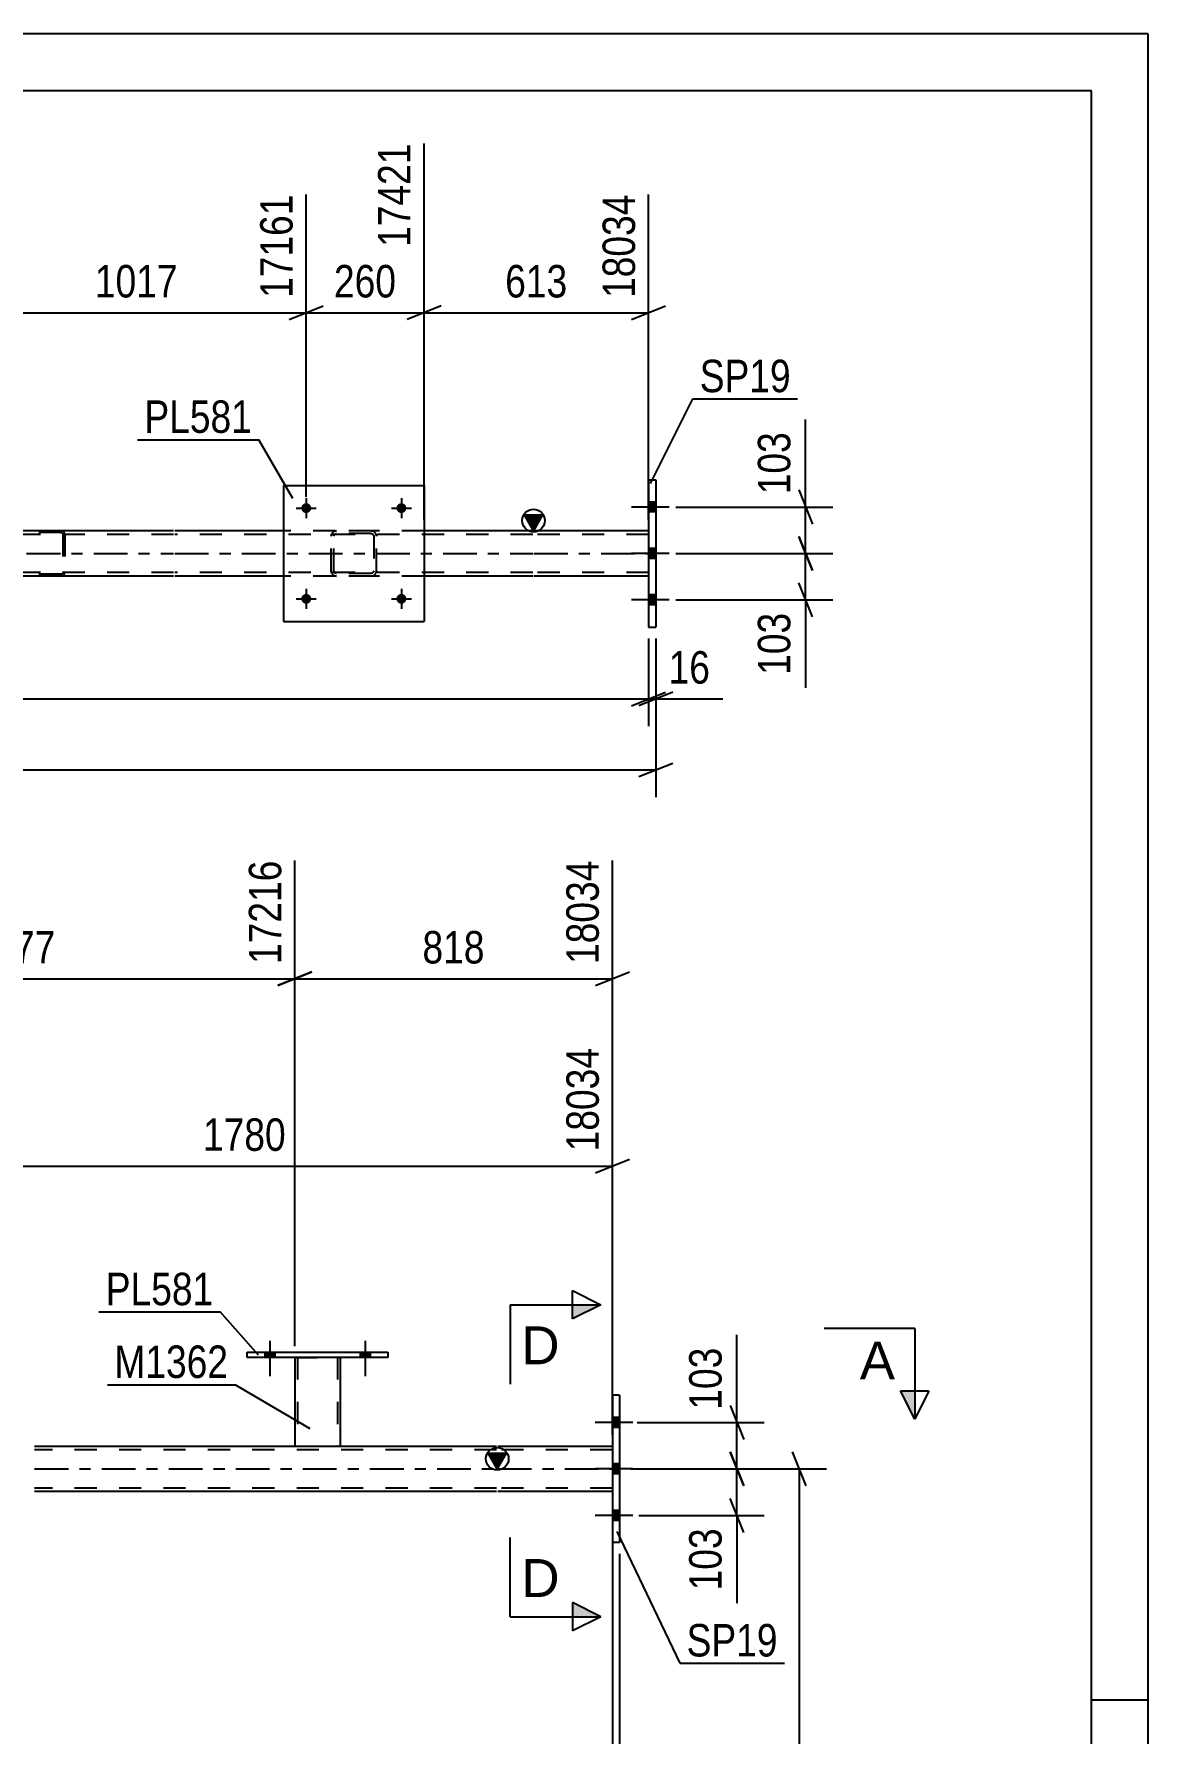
# Model space of a CAD drawing. Header units: millimetres. Extents: x 0 to 841, y 0 to 594.
# Drawn here: x 742.7 to 841, y 444 to 594 of the extents above; entities that cross this region are included whole.
import ezdxf

# ---------------------------------------------------------------- set-up
doc = ezdxf.new("R2010")
doc.units = ezdxf.units.MM
doc.linetypes.add('DXK_LINE_DOT2', pattern=[3.9198, 1.9599, -1.9599])
doc.linetypes.add('DXK_LINE_DOT3', pattern=[5.9187, 2.979, -0.9799, 0.9799, -0.9799])
doc.styles.add('Arial', font='ARIAL.TTF', dxfattribs={"height": 0.2})
doc.styles.add('Arial Narrow', font='ARIALN.TTF', dxfattribs={"height": 0.2})

# ---------------------------------------------------------------- blocks, each defined once
blk = doc.blocks.new('Unknown-318884811-1133')
at = {"color": 5, "linetype": 'Continuous'}
for p, q in [((841, 594), (0, 594)), ((841, 0), (841, 594)), ((836, 589), (5, 589)), ((836, 5), (836, 589)), ((841, 447), (836, 447))]:
    blk.add_line(p, q, dxfattribs=at)
blk = doc.blocks.new('Bolt-318884811-2862 - 2858')
at = {"linetype": 'Continuous'}
for points in [[(767.15, 544.17, -1), (766.27, 544.17, -1)], [(775.55, 544.17, -1), (774.67, 544.17, -1)]]:
    blk.add_hatch(color=1, dxfattribs=at).paths.add_polyline_path(points)
at = {"color": 1, "linetype": 'Continuous'}
for p, q in [((766.71, 545.05), (766.71, 543.29)), ((775.11, 545.05), (775.11, 543.29)), ((765.83, 544.17), (767.59, 544.17)), ((774.23, 544.17), (775.99, 544.17))]:
    blk.add_line(p, q, dxfattribs=at)
blk = doc.blocks.new('Bolt-318884811-2863 - 2858')
at = {"linetype": 'Continuous'}
for points in [[(767.15, 552.17, -1), (766.27, 552.17, -1)], [(775.55, 552.17, -1), (774.67, 552.17, -1)]]:
    blk.add_hatch(color=1, dxfattribs=at).paths.add_polyline_path(points)
at = {"color": 1, "linetype": 'Continuous'}
for p, q in [((765.83, 552.17), (767.59, 552.17)), ((766.71, 553.05), (766.71, 551.29)), ((774.23, 552.17), (775.99, 552.17)), ((775.11, 553.05), (775.11, 551.29))]:
    blk.add_line(p, q, dxfattribs=at)
blk = doc.blocks.new('Part-318884811-2883 - 2858')
at = {"color": 7, "linetype": 'DXK_LINE_DOT2'}
for p, q in [((768.91, 549.69), (768.94, 549.87)), ((768.94, 549.87), (768.91, 549.69)), ((768.91, 546.65), (768.91, 549.69)), ((769.15, 549.69), (769.17, 549.78)), ((769.15, 546.65), (769.15, 549.69)), ((769.17, 549.78), (769.22, 549.86)), ((769.2, 550.13), (769.39, 550.17)), ((769.39, 550.17), (769.2, 550.13)), ((769.22, 549.86), (769.3, 549.91)), ((769.3, 549.91), (769.39, 549.93)), ((772.43, 550.17), (769.39, 550.17)), ((772.43, 549.93), (769.39, 549.93)), ((772.43, 550.17), (772.61, 550.13)), ((772.61, 550.13), (772.43, 550.17)), ((772.43, 549.93), (772.52, 549.91)), ((772.52, 549.91), (772.6, 549.86)), ((772.6, 549.86), (772.65, 549.78)), ((772.65, 549.78), (772.67, 549.69)), ((772.67, 549.69), (772.67, 546.65)), ((772.87, 549.87), (772.91, 549.69)), ((772.91, 549.69), (772.87, 549.87)), ((772.91, 546.65), (772.91, 549.69)), ((768.94, 546.46), (768.91, 546.65)), ((768.91, 546.65), (768.94, 546.46)), ((769.17, 546.55), (769.15, 546.65)), ((769.22, 546.48), (769.17, 546.55)), ((769.39, 546.17), (769.2, 546.2)), ((769.2, 546.2), (769.39, 546.17)), ((769.3, 546.42), (769.22, 546.48)), ((769.39, 546.41), (769.3, 546.42)), ((772.43, 546.41), (769.39, 546.41)), ((772.43, 546.17), (769.39, 546.17)), ((772.52, 546.42), (772.43, 546.41)), ((772.61, 546.2), (772.43, 546.17)), ((772.43, 546.17), (772.61, 546.2)), ((772.6, 546.48), (772.52, 546.42)), ((772.65, 546.55), (772.6, 546.48)), ((772.67, 546.65), (772.65, 546.55)), ((772.91, 546.65), (772.87, 546.46)), ((772.87, 546.46), (772.91, 546.65))]:
    blk.add_line(p, q, dxfattribs=at)
at = {"color": 7, "linetype": 'DXK_LINE_DOT3'}
blk.add_line((770.91, 548.17), (770.91, 548.17), dxfattribs=at)
at = {"color": 7, "linetype": 'DXK_LINE_DOT2'}
for centre, start, end in [((769.39, 549.69), 112.5, 157.5), ((769.39, 549.69), 112.5, 157.5), ((772.43, 549.69), 22.5, 67.5), ((772.43, 549.69), 22.5, 67.5), ((769.39, 546.65), 202.5, 247.5), ((769.39, 546.65), 202.5, 247.5), ((772.43, 546.65), 292.5, 337.5), ((772.43, 546.65), 292.5, 337.5)]:
    blk.add_arc(centre, 0.48, start, end, dxfattribs=at)
blk = doc.blocks.new('Part-318884811-2888 - 2858')
at = {"color": 2, "linetype": 'Continuous'}
for p, q in [((764.71, 554.17), (764.71, 542.17)), ((764.71, 554.17), (777.11, 554.17)), ((777.11, 554.17), (777.11, 542.17)), ((764.71, 542.17), (777.11, 542.17))]:
    blk.add_line(p, q, dxfattribs=at)
blk = doc.blocks.new('Part-318884811-2976 - 2858')
at = {"color": 2, "linetype": 'Continuous'}
for p, q in [((796.93, 554.67), (797.57, 554.67)), ((796.93, 554.67), (796.93, 541.67)), ((797.57, 554.67), (797.57, 541.67)), ((796.93, 541.67), (797.57, 541.67))]:
    blk.add_line(p, q, dxfattribs=at)
blk = doc.blocks.new('Part-318884811-3002 - 2858')
at = {"color": 7, "linetype": 'DXK_LINE_DOT2'}
for p, q in [((745.07, 550.17), (729.74, 550.17)), ((745.07, 550.01), (729.74, 550.01)), ((741.18, 549.97), (741.15, 549.85)), ((741.15, 549.85), (741.15, 546.49)), ((741.32, 549.85), (741.33, 549.91)), ((741.32, 549.85), (741.32, 546.49)), ((741.33, 549.91), (741.37, 549.96)), ((741.49, 550.17), (741.36, 550.14)), ((741.37, 549.96), (741.43, 549.99)), ((741.43, 549.99), (741.49, 550.01)), ((745.2, 550.14), (745.07, 550.17)), ((745.07, 550.01), (745.13, 549.99)), ((745.13, 549.99), (745.16, 549.98)), ((745.16, 549.98), (745.19, 549.96)), ((745.19, 549.96), (745.22, 549.91)), ((745.22, 549.91), (745.24, 549.85)), ((745.24, 549.85), (745.24, 546.49)), ((745.41, 549.85), (745.38, 549.97)), ((745.41, 549.85), (745.41, 546.49)), ((745.07, 546.33), (729.74, 546.33)), ((745.07, 546.17), (729.74, 546.17)), ((741.15, 546.49), (741.18, 546.36)), ((741.33, 546.43), (741.32, 546.49)), ((741.37, 546.37), (741.33, 546.43)), ((741.36, 546.19), (741.49, 546.17)), ((741.37, 546.37), (741.4, 546.35)), ((741.4, 546.35), (741.43, 546.34)), ((741.43, 546.34), (741.49, 546.33)), ((745.13, 546.34), (745.07, 546.33)), ((745.07, 546.17), (745.2, 546.19)), ((745.19, 546.37), (745.13, 546.34)), ((745.22, 546.43), (745.19, 546.37)), ((745.24, 546.49), (745.22, 546.43)), ((745.38, 546.36), (745.41, 546.49))]:
    blk.add_line(p, q, dxfattribs=at)
for centre, start, end in [((741.48, 549.83), 110.7583, 155.68), ((745.08, 549.83), 24.32, 69.2417), ((741.48, 546.5), 204.32, 249.2417), ((745.08, 546.5), 290.7583, 335.68)]:
    blk.add_arc(centre, 0.331, start, end, dxfattribs=at)
blk = doc.blocks.new('Bolt-318884811-3025 - 2858')
at = {"linetype": 'Continuous'}
for points in [[(797.57, 551.83), (797.57, 552.71), (796.93, 552.71), (796.93, 551.83)], [(797.57, 551.83), (797.57, 552.71), (796.93, 552.71), (796.93, 551.83)], [(797.57, 551.83), (797.57, 552.71), (796.93, 552.71), (796.93, 551.83)], [(797.57, 547.73), (797.57, 548.61), (796.93, 548.61), (796.93, 547.73)], [(797.57, 547.73), (797.57, 548.61), (796.93, 548.61), (796.93, 547.73)], [(797.57, 543.63), (797.57, 544.51), (796.93, 544.51), (796.93, 543.63)], [(797.57, 543.63), (797.57, 544.51), (796.93, 544.51), (796.93, 543.63)], [(797.57, 543.63), (797.57, 544.51), (796.93, 544.51), (796.93, 543.63)]]:
    blk.add_hatch(color=1, dxfattribs=at).paths.add_polyline_path(points)
at = {"color": 1, "linetype": 'Continuous'}
for p, q in [((798.73, 552.27), (795.41, 552.27)), ((798.73, 552.27), (795.41, 552.27)), ((798.73, 552.27), (795.41, 552.27)), ((797.57, 552.71), (796.93, 552.71)), ((797.57, 552.71), (796.93, 552.71)), ((797.57, 552.71), (796.93, 552.71)), ((797.57, 551.83), (796.93, 551.83)), ((797.57, 551.83), (796.93, 551.83)), ((797.57, 551.83), (796.93, 551.83)), ((798.73, 548.17), (795.41, 548.17)), ((798.73, 548.17), (795.41, 548.17)), ((797.57, 548.61), (796.93, 548.61)), ((797.57, 548.61), (796.93, 548.61)), ((797.57, 547.73), (796.93, 547.73)), ((797.57, 547.73), (796.93, 547.73)), ((797.57, 544.51), (796.93, 544.51)), ((797.57, 544.51), (796.93, 544.51)), ((797.57, 544.51), (796.93, 544.51)), ((798.73, 544.07), (795.41, 544.07)), ((798.73, 544.07), (795.41, 544.07)), ((798.73, 544.07), (795.41, 544.07)), ((797.57, 543.63), (796.93, 543.63)), ((797.57, 543.63), (796.93, 543.63)), ((797.57, 543.63), (796.93, 543.63))]:
    blk.add_line(p, q, dxfattribs=at)
blk = doc.blocks.new('Part-318884811-3068 - 2858')
at = {"linetype": 'Continuous'}
blk.add_hatch(color=2, dxfattribs=at).paths.add_polyline_path([(786.77, 550.17), (785.97, 551.57), (787.57, 551.57)])
at = {"color": 2, "linetype": 'Continuous'}
for p, q in [((786.77, 550.17), (785.97, 551.57)), ((785.97, 551.57), (787.57, 551.57)), ((787.57, 551.57), (786.77, 550.17)), ((755.01, 550.17), (736.73, 550.17)), ((764.71, 550.17), (755.11, 550.17)), ((786.71, 550.17), (777.11, 550.17)), ((796.93, 550.17), (786.81, 550.17)), ((755.01, 546.17), (736.73, 546.17)), ((764.71, 546.17), (755.11, 546.17)), ((786.71, 546.17), (777.11, 546.17)), ((796.93, 546.17), (786.81, 546.17))]:
    blk.add_line(p, q, dxfattribs=at)
at = {"color": 7, "linetype": 'DXK_LINE_DOT2'}
for p, q in [((755.01, 549.85), (90.98, 549.85)), ((786.71, 549.85), (755.11, 549.85)), ((777.11, 550.17), (764.71, 550.17)), ((796.93, 549.85), (786.81, 549.85)), ((796.93, 550.17), (796.93, 546.17)), ((755.01, 546.49), (90.98, 546.49)), ((786.71, 546.49), (755.11, 546.49)), ((777.11, 546.17), (764.71, 546.17)), ((796.93, 546.49), (786.81, 546.49))]:
    blk.add_line(p, q, dxfattribs=at)
at = {"color": 7, "linetype": 'DXK_LINE_DOT3'}
for p, q in [((90.98, 548.17), (755.01, 548.17)), ((755.11, 548.17), (786.71, 548.17)), ((786.81, 548.17), (796.93, 548.17))]:
    blk.add_line(p, q, dxfattribs=at)
at = {"color": 2, "linetype": 'Continuous'}
blk.add_circle((786.77, 551.07), 1, dxfattribs=at)
blk = doc.blocks.new('Part-318884811-3912 - 3840')
at = {"linetype": 'Continuous'}
blk.add_hatch(color=2, dxfattribs=at).paths.add_polyline_path([(783.57, 467.4), (782.77, 468.8), (784.37, 468.8)])
at = {"color": 2, "linetype": 'Continuous'}
for p, q in [((742.74, 469.4), (783.51, 469.4)), ((783.57, 467.4), (782.77, 468.8)), ((782.77, 468.8), (784.37, 468.8)), ((784.37, 468.8), (783.57, 467.4)), ((783.61, 469.4), (793.73, 469.4)), ((783.51, 465.4), (742.74, 465.4)), ((793.73, 465.4), (783.61, 465.4))]:
    blk.add_line(p, q, dxfattribs=at)
at = {"color": 7, "linetype": 'DXK_LINE_DOT2'}
for p, q in [((783.51, 469.08), (742.74, 469.08)), ((793.73, 469.08), (783.61, 469.08)), ((793.73, 469.4), (793.73, 465.4)), ((783.51, 465.72), (742.74, 465.72)), ((793.73, 465.72), (783.61, 465.72))]:
    blk.add_line(p, q, dxfattribs=at)
at = {"color": 7, "linetype": 'DXK_LINE_DOT3'}
for p, q in [((742.74, 467.4), (783.51, 467.4)), ((783.61, 467.4), (793.73, 467.4))]:
    blk.add_line(p, q, dxfattribs=at)
at = {"color": 2, "linetype": 'Continuous'}
blk.add_circle((783.57, 468.3), 1, dxfattribs=at)
blk = doc.blocks.new('Part-318884811-4138 - 3840')
at = {"color": 2, "linetype": 'Continuous'}
for p, q in [((761.51, 477.72), (773.91, 477.72)), ((761.51, 477.24), (761.51, 477.72)), ((773.91, 477.24), (761.51, 477.24)), ((773.91, 477.72), (773.91, 477.24))]:
    blk.add_line(p, q, dxfattribs=at)
blk = doc.blocks.new('Bolt-318884811-3965 - 3840')
at = {"linetype": 'Continuous'}
for points in [[(793.73, 471.94), (793.73, 471.06), (794.37, 471.06), (794.37, 471.94)], [(793.73, 471.94), (793.73, 471.06), (794.37, 471.06), (794.37, 471.94)], [(793.73, 471.94), (793.73, 471.06), (794.37, 471.06), (794.37, 471.94)], [(793.73, 467.84), (793.73, 466.96), (794.37, 466.96), (794.37, 467.84)], [(793.73, 467.84), (793.73, 466.96), (794.37, 466.96), (794.37, 467.84)], [(793.73, 463.74), (793.73, 462.86), (794.37, 462.86), (794.37, 463.74)], [(793.73, 463.74), (793.73, 462.86), (794.37, 462.86), (794.37, 463.74)], [(793.73, 463.74), (793.73, 462.86), (794.37, 462.86), (794.37, 463.74)]]:
    blk.add_hatch(color=1, dxfattribs=at).paths.add_polyline_path(points)
at = {"color": 1, "linetype": 'Continuous'}
for p, q in [((795.53, 471.5), (792.21, 471.5)), ((795.53, 471.5), (792.21, 471.5)), ((795.53, 471.5), (792.21, 471.5)), ((794.37, 471.94), (793.73, 471.94)), ((794.37, 471.94), (793.73, 471.94)), ((794.37, 471.94), (793.73, 471.94)), ((794.37, 471.06), (793.73, 471.06)), ((794.37, 471.06), (793.73, 471.06)), ((794.37, 471.06), (793.73, 471.06)), ((795.53, 467.4), (792.21, 467.4)), ((795.53, 467.4), (792.21, 467.4)), ((794.37, 467.84), (793.73, 467.84)), ((794.37, 467.84), (793.73, 467.84)), ((794.37, 466.96), (793.73, 466.96)), ((794.37, 466.96), (793.73, 466.96)), ((794.37, 463.74), (793.73, 463.74)), ((794.37, 463.74), (793.73, 463.74)), ((794.37, 463.74), (793.73, 463.74)), ((795.53, 463.3), (792.21, 463.3)), ((795.53, 463.3), (792.21, 463.3)), ((795.53, 463.3), (792.21, 463.3)), ((794.37, 462.86), (793.73, 462.86)), ((794.37, 462.86), (793.73, 462.86)), ((794.37, 462.86), (793.73, 462.86))]:
    blk.add_line(p, q, dxfattribs=at)
blk = doc.blocks.new('Bolt-318884811-4234 - 3840')
at = {"linetype": 'Continuous'}
for points in [[(763.07, 477.24), (763.95, 477.24), (763.95, 477.72), (763.07, 477.72)], [(771.47, 477.24), (772.35, 477.24), (772.35, 477.72), (771.47, 477.72)]]:
    blk.add_hatch(color=1, dxfattribs=at).paths.add_polyline_path(points)
at = {"color": 1, "linetype": 'Continuous'}
for p, q in [((763.51, 478.72), (763.51, 475.6)), ((771.91, 478.72), (771.91, 475.6)), ((763.07, 477.72), (763.07, 477.24)), ((763.95, 477.72), (763.95, 477.24)), ((771.47, 477.72), (771.47, 477.24)), ((772.35, 477.72), (772.35, 477.24))]:
    blk.add_line(p, q, dxfattribs=at)
blk = doc.blocks.new('Bolt-318884811-4233 - 3840')
at = {"linetype": 'Continuous'}
for points in [[(763.07, 477.24), (763.95, 477.24), (763.95, 477.72), (763.07, 477.72)], [(771.47, 477.24), (772.35, 477.24), (772.35, 477.72), (771.47, 477.72)]]:
    blk.add_hatch(color=1, dxfattribs=at).paths.add_polyline_path(points)
at = {"color": 1, "linetype": 'Continuous'}
for p, q in [((763.51, 478.72), (763.51, 475.6)), ((771.91, 478.72), (771.91, 475.6)), ((763.07, 477.72), (763.07, 477.24)), ((763.95, 477.72), (763.95, 477.24)), ((771.47, 477.72), (771.47, 477.24)), ((772.35, 477.72), (772.35, 477.24))]:
    blk.add_line(p, q, dxfattribs=at)
blk = doc.blocks.new('Part-318884811-4059 - 3840')
at = {"color": 2, "linetype": 'Continuous'}
for p, q in [((794.37, 473.9), (793.73, 473.9)), ((793.73, 473.9), (793.73, 460.9)), ((794.37, 473.9), (794.37, 460.9)), ((794.37, 460.9), (793.73, 460.9))]:
    blk.add_line(p, q, dxfattribs=at)
blk = doc.blocks.new('Part-318884811-4143 - 3840')
at = {"color": 2, "linetype": 'Continuous'}
for p, q in [((765.71, 477.24), (765.71, 469.4)), ((769.71, 477.24), (769.71, 469.4)), ((765.71, 469.4), (769.71, 469.4))]:
    blk.add_line(p, q, dxfattribs=at)
at = {"color": 7, "linetype": 'DXK_LINE_DOT2'}
for p, q in [((765.71, 477.24), (769.71, 477.24)), ((765.71, 477.24), (765.71, 477.24)), ((765.71, 477.24), (765.71, 477.24)), ((765.95, 477.24), (765.95, 469.4)), ((769.47, 477.24), (769.47, 469.4)), ((769.71, 477.24), (769.71, 477.24)), ((769.71, 477.24), (769.71, 477.24)), ((769.45, 469.4), (769.41, 469.4)), ((769.41, 469.4), (769.45, 469.4)), ((769.47, 469.4), (769.45, 469.4)), ((769.45, 469.4), (769.47, 469.4))]:
    blk.add_line(p, q, dxfattribs=at)
blk = doc.blocks.new('StraightDimension-318884811-3817 - 2858')
at = {"color": 7, "linetype": 'Continuous'}
for p, q in [((797.57, 540.67), (797.57, 526.68)), ((796.07, 528.48), (799.07, 529.68)), ((90.34, 529.08), (797.57, 529.08))]:
    blk.add_line(p, q, dxfattribs=at)
blk = doc.blocks.new('StraightDimension-318884811-3218 - 2858')
at = {"color": 7, "linetype": 'Continuous'}
for p, q in [((810.78, 552.27), (810.78, 560)), ((810.78, 552.27), (810.78, 560)), ((810.18, 553.77), (811.38, 550.77)), ((799.34, 552.27), (813.18, 552.27)), ((810.78, 548.17), (810.78, 552.27)), ((811.38, 546.67), (810.18, 549.67)), ((799.34, 548.17), (813.18, 548.17))]:
    blk.add_line(p, q, dxfattribs=at)
at = {"color": 0}
blk.add_wipeout([(810.03, 559.48), (805.83, 559.48), (805.83, 552.79), (810.03, 552.79)], dxfattribs=at)
at = {"color": 3, "style": 'Arial Narrow'}
blk.add_text('103', height=2.863, rotation=90.0002, dxfattribs=at).set_placement((809.43, 553.39))
blk = doc.blocks.new('StraightDimension-318884811-3789 - 2858')
at = {"color": 7, "linetype": 'Continuous'}
for p, q in [((777.11, 551.17), (777.11, 584.35)), ((766.71, 553.17), (766.71, 579.85)), ((765.21, 568.81), (768.21, 570.01)), ((778.61, 570.01), (775.61, 568.81)), ((766.71, 569.41), (777.11, 569.41))]:
    blk.add_line(p, q, dxfattribs=at)
at = {"color": 0}
blk.add_wipeout([(775.25, 570.16), (775.25, 574.36), (768.56, 574.36), (768.56, 570.16)], dxfattribs=at)
at = {"color": 3, "style": 'Arial Narrow'}
blk.add_text('260', height=2.863, dxfattribs=at).set_placement((769.16, 570.76))
at = {"color": 0, "linetype": 'Continuous'}
blk.add_wipeout([(776.51, 584.95), (772.31, 584.95), (772.31, 574.61), (776.51, 574.61)], dxfattribs=at)
at = {"color": 3, "linetype": 'Continuous', "style": 'Arial Narrow'}
blk.add_text('17421', height=2.863, rotation=90.0002, dxfattribs=at).set_placement((775.91, 575.21))
blk = doc.blocks.new('StraightDimension-318884811-3228 - 2858')
at = {"color": 7, "linetype": 'Continuous'}
for p, q in [((810.18, 549.67), (811.38, 546.67)), ((799.34, 548.17), (813.18, 548.17)), ((810.78, 544.07), (810.78, 548.17)), ((811.38, 542.57), (810.18, 545.57)), ((799.34, 544.07), (813.18, 544.07)), ((810.78, 544.07), (810.78, 536.33)), ((810.78, 544.07), (810.78, 536.33))]:
    blk.add_line(p, q, dxfattribs=at)
at = {"color": 0}
blk.add_wipeout([(810.03, 543.54), (805.83, 543.54), (805.83, 536.86), (810.03, 536.86)], dxfattribs=at)
at = {"color": 3, "style": 'Arial Narrow'}
blk.add_text('103', height=2.863, rotation=90.0002, dxfattribs=at).set_placement((809.43, 537.46))
blk = doc.blocks.new('StraightDimension-318884811-3239 - 2858')
at = {"color": 7, "linetype": 'Continuous'}
for p, q in [((796.93, 540.67), (796.93, 532.94)), ((797.57, 540.67), (797.57, 532.94)), ((795.43, 534.74), (798.43, 535.94)), ((799.07, 535.94), (796.07, 534.74)), ((796.93, 535.34), (797.57, 535.34)), ((797.57, 535.34), (803.47, 535.34)), ((797.57, 535.34), (803.47, 535.34))]:
    blk.add_line(p, q, dxfattribs=at)
at = {"color": 0}
blk.add_wipeout([(802.95, 536.09), (802.95, 540.29), (798.09, 540.29), (798.09, 536.09)], dxfattribs=at)
at = {"color": 3, "style": 'Arial Narrow'}
blk.add_text('16', height=2.863, dxfattribs=at).set_placement((798.69, 536.69))
blk = doc.blocks.new('StraightDimension-318884811-3249 - 2858')
at = {"color": 7, "linetype": 'Continuous'}
for p, q in [((796.93, 540.67), (796.93, 532.94)), ((795.43, 534.74), (798.43, 535.94)), ((90.98, 535.34), (796.93, 535.34))]:
    blk.add_line(p, q, dxfattribs=at)
blk = doc.blocks.new('StraightDimension-318884811-3769 - 2858')
at = {"color": 7, "linetype": 'Continuous'}
for p, q in [((736.73, 551.17), (736.73, 584.35)), ((766.71, 553.17), (766.71, 579.85)), ((738.23, 570.01), (735.23, 568.81)), ((765.21, 568.81), (768.21, 570.01)), ((736.73, 569.41), (766.71, 569.41))]:
    blk.add_line(p, q, dxfattribs=at)
at = {"color": 0}
blk.add_wipeout([(755.97, 570.16), (755.97, 574.36), (747.46, 574.36), (747.46, 570.16)], dxfattribs=at)
at = {"color": 3, "style": 'Arial Narrow'}
blk.add_text('1017', height=2.863, dxfattribs=at).set_placement((748.06, 570.76))
at = {"color": 0, "linetype": 'Continuous'}
blk.add_wipeout([(766.11, 580.45), (761.91, 580.45), (761.91, 570.11), (766.11, 570.11)], dxfattribs=at)
at = {"color": 3, "linetype": 'Continuous', "style": 'Arial Narrow'}
blk.add_text('17161', height=2.863, rotation=90.0002, dxfattribs=at).set_placement((765.51, 570.71))
blk = doc.blocks.new('StraightDimension-318884811-3805 - 2858')
at = {"color": 7, "linetype": 'Continuous'}
for p, q in [((777.11, 551.17), (777.11, 584.35)), ((796.93, 551.17), (796.93, 579.85)), ((778.61, 570.01), (775.61, 568.81)), ((795.43, 568.81), (798.43, 570.01)), ((777.11, 569.41), (796.93, 569.41))]:
    blk.add_line(p, q, dxfattribs=at)
at = {"color": 0}
blk.add_wipeout([(790.36, 570.16), (790.36, 574.36), (783.67, 574.36), (783.67, 570.16)], dxfattribs=at)
at = {"color": 3, "style": 'Arial Narrow'}
blk.add_text('613', height=2.863, dxfattribs=at).set_placement((784.27, 570.76))
at = {"color": 0, "linetype": 'Continuous'}
blk.add_wipeout([(796.33, 580.45), (792.13, 580.45), (792.13, 570.11), (796.33, 570.11)], dxfattribs=at)
at = {"color": 3, "linetype": 'Continuous', "style": 'Arial Narrow'}
blk.add_text('18034', height=2.863, rotation=90.0002, dxfattribs=at).set_placement((795.73, 570.71))
blk = doc.blocks.new('StraightDimension-318884811-4689 - 3840')
at = {"color": 7, "linetype": 'Continuous'}
for p, q in [((804.72, 471.5), (804.72, 479.23)), ((804.72, 471.5), (804.72, 479.23)), ((804.12, 473), (805.32, 470)), ((795.93, 471.5), (807.12, 471.5)), ((804.72, 467.4), (804.72, 471.5)), ((805.32, 465.9), (804.12, 468.9)), ((795.93, 467.4), (807.12, 467.4))]:
    blk.add_line(p, q, dxfattribs=at)
at = {"color": 0}
blk.add_wipeout([(803.97, 478.71), (799.77, 478.71), (799.77, 472.03), (803.97, 472.03)], dxfattribs=at)
at = {"color": 3, "style": 'Arial Narrow'}
blk.add_text('103', height=2.863, rotation=90.0002, dxfattribs=at).set_placement((803.37, 472.63))
blk = doc.blocks.new('StraightDimension-318884811-4738 - 3840')
at = {"color": 7, "linetype": 'Continuous'}
for p, q in [((793.73, 464.4), (793.73, 400.57)), ((752.86, 345.18), (752.86, 405.82)), ((754.36, 403.57), (751.36, 402.37)), ((792.23, 402.37), (795.23, 403.57)), ((752.86, 402.97), (793.73, 402.97))]:
    blk.add_line(p, q, dxfattribs=at)
at = {"color": 0}
blk.add_wipeout([(777.55, 403.72), (777.55, 407.92), (769.04, 407.92), (769.04, 403.72)], dxfattribs=at)
at = {"color": 3, "style": 'Arial Narrow'}
blk.add_text('1139', height=2.863, dxfattribs=at).set_placement((769.64, 404.32))
blk = doc.blocks.new('StraightDimension-318884811-4627 - 3840')
at = {"color": 7, "linetype": 'Continuous'}
for p, q in [((716.15, 478.24), (716.15, 521.09)), ((765.71, 478.24), (765.71, 521.09)), ((717.65, 511.25), (714.65, 510.05)), ((716.15, 510.65), (765.71, 510.65)), ((764.21, 510.05), (767.21, 511.25))]:
    blk.add_line(p, q, dxfattribs=at)
at = {"color": 0}
blk.add_wipeout([(745.19, 511.4), (745.19, 515.6), (736.67, 515.6), (736.67, 511.4)], dxfattribs=at)
at = {"color": 3, "style": 'Arial Narrow'}
blk.add_text('1277', height=2.863, dxfattribs=at).set_placement((737.27, 512))
at = {"color": 0, "linetype": 'Continuous'}
blk.add_wipeout([(765.11, 521.69), (760.91, 521.69), (760.91, 511.35), (765.11, 511.35)], dxfattribs=at)
at = {"color": 3, "linetype": 'Continuous', "style": 'Arial Narrow'}
blk.add_text('17216', height=2.863, rotation=90.0002, dxfattribs=at).set_placement((764.51, 511.95))
blk = doc.blocks.new('StraightDimension-318884811-4637 - 3840')
at = {"color": 7, "linetype": 'Continuous'}
for p, q in [((765.71, 478.24), (765.71, 521.09)), ((793.73, 470.4), (793.73, 521.09)), ((767.21, 511.25), (764.21, 510.05)), ((765.71, 510.65), (793.73, 510.65)), ((792.23, 510.05), (795.23, 511.25))]:
    blk.add_line(p, q, dxfattribs=at)
at = {"color": 0}
blk.add_wipeout([(783.06, 511.4), (783.06, 515.6), (776.37, 515.6), (776.37, 511.4)], dxfattribs=at)
at = {"color": 3, "style": 'Arial Narrow'}
blk.add_text('818', height=2.863, dxfattribs=at).set_placement((776.97, 512))
at = {"color": 0, "linetype": 'Continuous'}
blk.add_wipeout([(793.13, 521.69), (788.93, 521.69), (788.93, 511.35), (793.13, 511.35)], dxfattribs=at)
at = {"color": 3, "linetype": 'Continuous', "style": 'Arial Narrow'}
blk.add_text('18034', height=2.863, rotation=90.0002, dxfattribs=at).set_placement((792.53, 511.95))
blk = doc.blocks.new('StraightDimension-318884811-4679 - 3840')
at = {"color": 7, "linetype": 'Continuous'}
for p, q in [((804.12, 468.9), (805.32, 465.9)), ((795.93, 467.4), (807.12, 467.4)), ((804.72, 463.3), (804.72, 467.4)), ((805.32, 461.8), (804.12, 464.8)), ((796.06, 463.3), (807.12, 463.3)), ((804.72, 463.3), (804.72, 455.57)), ((804.72, 463.3), (804.72, 455.57))]:
    blk.add_line(p, q, dxfattribs=at)
at = {"color": 0}
blk.add_wipeout([(803.97, 462.78), (799.77, 462.78), (799.77, 456.09), (803.97, 456.09)], dxfattribs=at)
at = {"color": 3, "style": 'Arial Narrow'}
blk.add_text('103', height=2.863, rotation=90.0002, dxfattribs=at).set_placement((803.37, 456.69))
blk = doc.blocks.new('StraightDimension-318884811-4749 - 3840')
at = {"color": 7, "linetype": 'Continuous'}
for p, q in [((810.83, 465.9), (809.63, 468.9)), ((795.37, 467.4), (812.63, 467.4)), ((810.23, 341.54), (810.23, 467.4)), ((809.63, 343.04), (810.83, 340.04)), ((754.5, 341.54), (812.63, 341.54))]:
    blk.add_line(p, q, dxfattribs=at)
at = {"color": 0}
blk.add_wipeout([(809.48, 408.73), (805.28, 408.73), (805.28, 400.21), (809.48, 400.21)], dxfattribs=at)
at = {"color": 3, "style": 'Arial Narrow'}
blk.add_text('3147', height=2.863, rotation=90.0002, dxfattribs=at).set_placement((808.88, 400.81))
blk = doc.blocks.new('StraightDimension-318884811-5073 - 3840')
at = {"color": 7, "linetype": 'Continuous'}
blk.add_line((794.37, 459.9), (794.37, 301.26), dxfattribs=at)
blk = doc.blocks.new('StraightDimension-318884811-5378 - 3840')
at = {"color": 7, "linetype": 'Continuous'}
for p, q in [((728.78, 466.4), (728.78, 504.56)), ((793.73, 470.4), (793.73, 504.56)), ((730.28, 494.72), (727.28, 493.52)), ((728.78, 494.12), (793.73, 494.12)), ((792.23, 493.52), (795.23, 494.72))]:
    blk.add_line(p, q, dxfattribs=at)
at = {"color": 0}
blk.add_wipeout([(765.51, 494.87), (765.51, 499.07), (757, 499.07), (757, 494.87)], dxfattribs=at)
at = {"color": 3, "style": 'Arial Narrow'}
blk.add_text('1780', height=2.863, dxfattribs=at).set_placement((757.6, 495.47))
at = {"color": 0, "linetype": 'Continuous'}
blk.add_wipeout([(793.13, 505.16), (788.93, 505.16), (788.93, 494.82), (793.13, 494.82)], dxfattribs=at)
at = {"color": 3, "linetype": 'Continuous', "style": 'Arial Narrow'}
blk.add_text('18034', height=2.863, rotation=90.0002, dxfattribs=at).set_placement((792.53, 495.42))
blk = doc.blocks.new('Mark-318884811-2884 - 2858')
at = {"color": 0}
blk.add_wipeout([(761.94, 558.81), (761.94, 561.81), (752.43, 561.81), (752.43, 558.81)], dxfattribs=at)
blk.add_wipeout([(761.94, 558.81), (761.94, 561.81), (752.43, 561.81), (752.43, 558.81)], dxfattribs=at)
at = {"color": 30, "linetype": 'Continuous'}
for p in [(751.83, 558.21), (765.54, 553.02)]:
    blk.add_line(p, (762.54, 558.21), dxfattribs=at)
at = {"color": 3, "style": 'Arial Narrow'}
blk.add_text('PL581', height=2.863, dxfattribs=at).set_placement((752.43, 558.81))
blk = doc.blocks.new('Mark-318884811-2972 - 2858')
at = {"color": 0}
blk.add_wipeout([(809.48, 562.4), (809.48, 565.4), (801.44, 565.4), (801.44, 562.4)], dxfattribs=at)
blk.add_wipeout([(809.48, 562.4), (809.48, 565.4), (801.44, 565.4), (801.44, 562.4)], dxfattribs=at)
at = {"color": 30, "linetype": 'Continuous'}
for p, q in [((797.08, 554.33), (800.84, 561.8)), ((800.84, 561.8), (810.08, 561.8))]:
    blk.add_line(p, q, dxfattribs=at)
at = {"color": 3, "style": 'Arial Narrow'}
blk.add_text('SP19', height=2.863, dxfattribs=at).set_placement((801.44, 562.4))
blk = doc.blocks.new('Mark-318884811-4055 - 3840')
at = {"color": 0}
blk.add_wipeout([(808.32, 450.86), (808.32, 453.86), (800.28, 453.86), (800.28, 450.86)], dxfattribs=at)
blk.add_wipeout([(808.32, 450.86), (808.32, 453.86), (800.28, 453.86), (800.28, 450.86)], dxfattribs=at)
at = {"color": 30, "linetype": 'Continuous'}
for p, q in [((794.12, 461.87), (799.68, 450.26)), ((799.68, 450.26), (808.92, 450.26))]:
    blk.add_line(p, q, dxfattribs=at)
at = {"color": 3, "style": 'Arial Narrow'}
blk.add_text('SP19', height=2.863, dxfattribs=at).set_placement((800.28, 450.86))
blk = doc.blocks.new('Mark-318884811-4134 - 3840')
at = {"color": 0}
blk.add_wipeout([(758.53, 481.85), (758.53, 484.85), (749.02, 484.85), (749.02, 481.85)], dxfattribs=at)
blk.add_wipeout([(758.53, 481.85), (758.53, 484.85), (749.02, 484.85), (749.02, 481.85)], dxfattribs=at)
at = {"color": 30, "linetype": 'Continuous'}
for p in [(748.42, 481.25), (762.49, 477.43)]:
    blk.add_line(p, (759.13, 481.25), dxfattribs=at)
at = {"color": 3, "style": 'Arial Narrow'}
blk.add_text('PL581', height=2.863, dxfattribs=at).set_placement((749.02, 481.85))
blk = doc.blocks.new('Mark-318884811-4139 - 3840')
at = {"color": 0}
blk.add_wipeout([(759.83, 475.43), (759.83, 478.43), (749.78, 478.43), (749.78, 475.43)], dxfattribs=at)
blk.add_wipeout([(759.83, 475.43), (759.83, 478.43), (749.78, 478.43), (749.78, 475.43)], dxfattribs=at)
at = {"color": 30, "linetype": 'Continuous'}
for p in [(749.18, 474.83), (767.07, 470.93)]:
    blk.add_line(p, (760.43, 474.83), dxfattribs=at)
at = {"color": 3, "style": 'Arial Narrow'}
blk.add_text('M1362', height=2.863, dxfattribs=at).set_placement((749.78, 475.43))
blk = doc.blocks.new('SectionMark-318884811-5468 - 3840')
at = {"linetype": 'Continuous'}
blk.add_hatch(color=6, dxfattribs=at).paths.add_polyline_path([(819.17, 474.3), (820.42, 474.3), (820.42, 471.8)])
at = {"color": 6, "linetype": 'Continuous'}
for p, q in [((820.42, 479.8), (812.42, 479.8)), ((820.42, 479.8), (820.42, 471.8)), ((819.17, 474.3), (821.67, 474.3)), ((820.42, 471.8), (819.17, 474.3)), ((821.67, 474.3), (820.42, 471.8))]:
    blk.add_line(p, q, dxfattribs=at)
at = {"color": 0, "linetype": 'Continuous'}
blk.add_wipeout([(818.67, 475.3), (818.67, 478.8), (815.56, 478.8), (815.56, 475.3)], dxfattribs=at)
at = {"color": 3, "linetype": 'Continuous', "style": 'Arial'}
blk.add_text('A', height=3.34, dxfattribs=at).set_placement((815.56, 475.3))
blk = doc.blocks.new('SectionMark-318884811-5478 - 3840')
at = {"linetype": 'Continuous'}
for points in [[(790.2, 480.64), (790.2, 481.89), (792.7, 481.89)], [(790.2, 454.36), (790.2, 455.61), (792.7, 454.36)]]:
    blk.add_hatch(color=6, dxfattribs=at).paths.add_polyline_path(points)
at = {"color": 6, "linetype": 'Continuous'}
for p, q in [((790.2, 480.64), (790.2, 483.14)), ((790.2, 483.14), (792.7, 481.89)), ((784.7, 481.89), (784.7, 474.89)), ((784.7, 481.89), (792.7, 481.89)), ((792.7, 481.89), (790.2, 480.64)), ((784.7, 454.36), (784.7, 461.36)), ((792.7, 454.36), (790.2, 455.61)), ((790.2, 455.61), (790.2, 453.11)), ((784.7, 454.36), (792.7, 454.36)), ((792.7, 454.36), (790.2, 453.11))]:
    blk.add_line(p, q, dxfattribs=at)
at = {"color": 0, "linetype": 'Continuous'}
for points in [[(789.07, 476.64), (789.07, 480.14), (785.7, 480.14), (785.7, 476.64)], [(789.07, 456.11), (789.07, 459.61), (785.7, 459.61), (785.7, 456.11)]]:
    blk.add_wipeout(points, dxfattribs=at)
at = {"color": 3, "linetype": 'Continuous', "style": 'Arial'}
for p in [(785.7, 476.64), (785.7, 456.11)]:
    blk.add_text('D', height=3.34, dxfattribs=at).set_placement(p)

msp = doc.modelspace()

# ---------------------------------------------------------------- block references
for name in ['Unknown-318884811-1133', 'Part-318884811-2888 - 2858', 'Part-318884811-2976 - 2858', 'Part-318884811-3068 - 2858', 'Bolt-318884811-2863 - 2858', 'Bolt-318884811-3025 - 2858', 'Part-318884811-3002 - 2858', 'Part-318884811-2883 - 2858', 'Bolt-318884811-2862 - 2858', 'Bolt-318884811-4234 - 3840', 'Bolt-318884811-4233 - 3840', 'Part-318884811-4138 - 3840', 'Part-318884811-4143 - 3840', 'Part-318884811-4059 - 3840', 'Bolt-318884811-3965 - 3840', 'Part-318884811-3912 - 3840']:
    msp.add_blockref(name, (0, 0))

# ---------------------------------------------------------------- next in the draw order: block references
for name in ['StraightDimension-318884811-3789 - 2858', 'StraightDimension-318884811-3218 - 2858', 'StraightDimension-318884811-3817 - 2858', 'StraightDimension-318884811-4627 - 3840', 'StraightDimension-318884811-4689 - 3840', 'StraightDimension-318884811-4738 - 3840']:
    msp.add_blockref(name, (0, 0))

# ---------------------------------------------------------------- next in the draw order: block references
for name in ['StraightDimension-318884811-3769 - 2858', 'StraightDimension-318884811-3805 - 2858', 'StraightDimension-318884811-3228 - 2858', 'StraightDimension-318884811-4637 - 3840', 'StraightDimension-318884811-4679 - 3840']:
    msp.add_blockref(name, (0, 0))

# ---------------------------------------------------------------- next in the draw order: block references
for name in ['Mark-318884811-2972 - 2858', 'Mark-318884811-2884 - 2858', 'StraightDimension-318884811-3239 - 2858', 'StraightDimension-318884811-4749 - 3840']:
    msp.add_blockref(name, (0, 0))

# ---------------------------------------------------------------- next in the draw order: block references
for name in ['StraightDimension-318884811-3249 - 2858', 'StraightDimension-318884811-5378 - 3840', 'StraightDimension-318884811-5073 - 3840']:
    msp.add_blockref(name, (0, 0))

# ---------------------------------------------------------------- next in the draw order: block references
for name in ['Mark-318884811-4134 - 3840', 'Mark-318884811-4055 - 3840']:
    msp.add_blockref(name, (0, 0))

# ---------------------------------------------------------------- next in the draw order: block references
msp.add_blockref('Mark-318884811-4139 - 3840', (0, 0))

# ---------------------------------------------------------------- next in the draw order: block references
msp.add_blockref('SectionMark-318884811-5468 - 3840', (0, 0))

# ---------------------------------------------------------------- next in the draw order: block references
msp.add_blockref('SectionMark-318884811-5478 - 3840', (0, 0))

doc.saveas('drawing.dxf')
